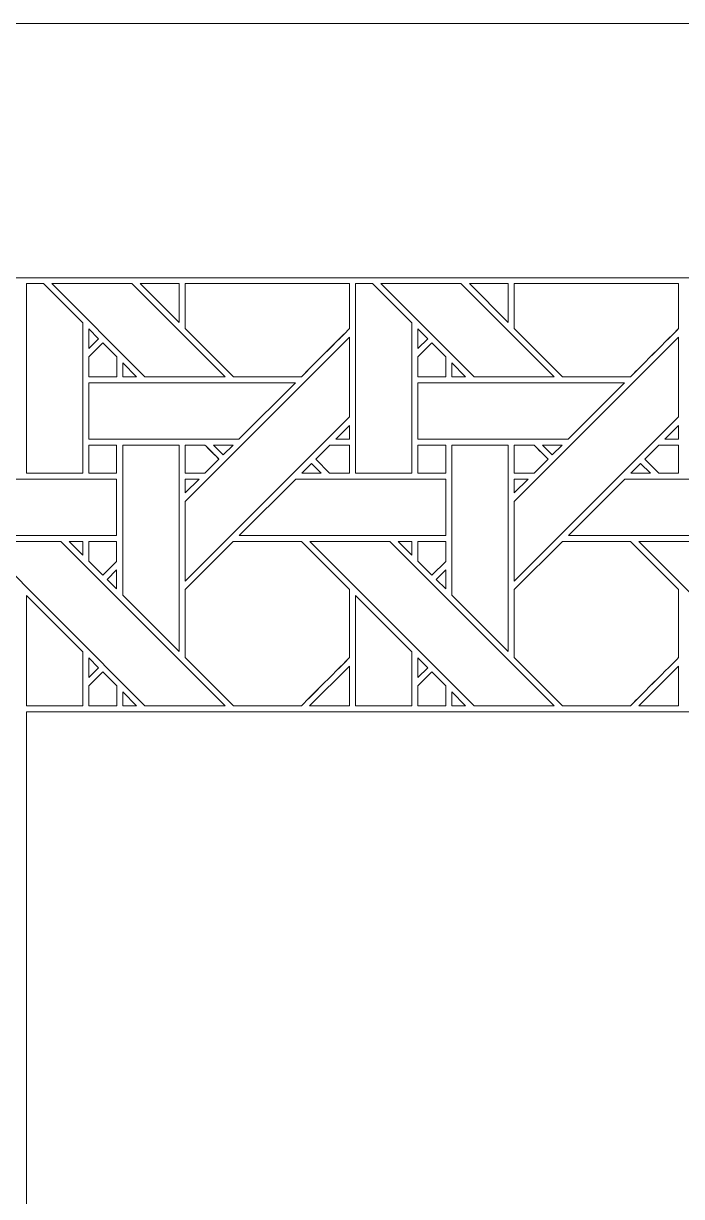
# Model space of a CAD drawing. Header units: inches. Extents: x 6.4 to 18.4, y 3.1 to 15.1.
# Drawn here: x 8.359 to 10.256, y 11.712 to 15.095 of the extents above; entities that cross this region are included whole.
import ezdxf

# ---------------------------------------------------------------- set-up
doc = ezdxf.new("R2010")
doc.units = ezdxf.units.IN
doc.header["$MEASUREMENT"] = 0
doc.layers.add('Design', color=7, linetype='Continuous', lineweight=0)

msp = doc.modelspace()

# ---------------------------------------------------------------- linework, layer by layer
at = {"layer": 'Design'}
for points, knots in [([(18.3821, 15.0948), (18.3821, 15.0948), (6.3829, 15.0948), (6.3829, 15.0948), (6.3829, 15.0948), (6.3829, 3.0948), (6.3829, 3.0948), (6.3829, 3.0948), (18.3829, 3.0948), (18.3829, 3.0948), (18.3829, 3.0948), (18.3829, 15.0948), (18.3829, 15.0948), (18.3829, 15.0948), (18.3821, 15.0948), (18.3821, 15.0948)], [0, 0, 0, 0, 1, 1, 1, 2, 2, 2, 3, 3, 3, 4, 4, 4, 5, 5, 5, 5]), ([(17.6485, 14.3611), (17.6485, 14.3611), (7.1165, 14.3611), (7.1165, 14.3611), (7.1165, 14.3611), (7.1165, 3.8284), (7.1165, 3.8284), (7.1165, 3.8284), (17.6492, 3.8284), (17.6492, 3.8284), (17.6492, 3.8284), (17.6492, 14.3611), (17.6492, 14.3611), (17.6492, 14.3611), (17.6485, 14.3611), (17.6485, 14.3611)], [0, 0, 0, 0, 1, 1, 1, 2, 2, 2, 3, 3, 3, 4, 4, 4, 5, 5, 5, 5]), ([(8.3676, 14.3448), (8.3676, 14.3448), (8.4169, 14.3448), (8.4169, 14.3448), (8.4169, 14.3448), (8.5303, 14.2317), (8.5303, 14.2317), (8.5303, 14.2317), (8.5303, 13.798), (8.5303, 13.798), (8.5303, 13.798), (8.3676, 13.798), (8.3676, 13.798), (8.3676, 13.798), (8.3676, 14.3448), (8.3676, 14.3448)], [0, 0, 0, 0, 1, 1, 1, 2, 2, 2, 3, 3, 3, 4, 4, 4, 5, 5, 5, 5]), ([(8.6718, 14.3448), (8.6718, 14.3448), (8.9405, 14.076), (8.9405, 14.076), (8.9405, 14.076), (8.7095, 14.076), (8.7095, 14.076), (8.7095, 14.076), (8.4408, 14.3448), (8.4408, 14.3448), (8.4408, 14.3448), (8.6718, 14.3448), (8.6718, 14.3448)], [0, 0, 0, 0, 1, 1, 1, 2, 2, 2, 3, 3, 3, 4, 4, 4, 4]), ([(8.8083, 14.3448), (8.8083, 14.3448), (8.8083, 14.2324), (8.8083, 14.2324), (8.8083, 14.2324), (8.696, 14.3448), (8.696, 14.3448), (8.696, 14.3448), (8.8083, 14.3448), (8.8083, 14.3448)], [0, 0, 0, 0, 1, 1, 1, 2, 2, 2, 3, 3, 3, 3]), ([(8.8255, 14.3448), (8.8255, 14.3448), (9.2991, 14.3448), (9.2991, 14.3448), (9.2991, 14.3448), (9.2991, 14.2148), (9.2991, 14.2148), (9.2813, 14.1969), (9.1694, 14.0851), (9.1604, 14.0761), (9.1604, 14.0761), (8.9647, 14.0761), (8.9647, 14.0761), (8.9647, 14.0761), (8.8255, 14.2153), (8.8255, 14.2153), (8.8255, 14.2153), (8.8255, 14.3448), (8.8255, 14.3448)], [0, 0, 0, 0, 1, 1, 1, 2, 2, 2, 3, 3, 3, 4, 4, 4, 5, 5, 5, 6, 6, 6, 6]), ([(8.8255, 14.3448), (8.8255, 14.3448), (9.2991, 14.3448), (9.2991, 14.3448), (9.2991, 14.3448), (9.2991, 14.2148), (9.2991, 14.2148), (9.281, 14.1966), (9.1692, 14.0849), (9.1604, 14.0761), (9.1604, 14.0761), (8.9647, 14.0761), (8.9647, 14.0761), (8.9647, 14.0761), (8.8255, 14.2153), (8.8255, 14.2153), (8.8255, 14.2153), (8.8255, 14.3448), (8.8255, 14.3448)], [0, 0, 0, 0, 1, 1, 1, 2, 2, 2, 3, 3, 3, 4, 4, 4, 5, 5, 5, 6, 6, 6, 6]), ([(9.3163, 14.3448), (9.3163, 14.3448), (9.3656, 14.3448), (9.3656, 14.3448), (9.3656, 14.3448), (9.4791, 14.2317), (9.4791, 14.2317), (9.4791, 14.2317), (9.4791, 13.798), (9.4791, 13.798), (9.4791, 13.798), (9.3163, 13.798), (9.3163, 13.798), (9.3163, 13.798), (9.3163, 14.3448), (9.3163, 14.3448)], [0, 0, 0, 0, 1, 1, 1, 2, 2, 2, 3, 3, 3, 4, 4, 4, 5, 5, 5, 5]), ([(9.6205, 14.3448), (9.6205, 14.3448), (9.8892, 14.076), (9.8892, 14.076), (9.8892, 14.076), (9.6582, 14.076), (9.6582, 14.076), (9.6582, 14.076), (9.3895, 14.3448), (9.3895, 14.3448), (9.3895, 14.3448), (9.6205, 14.3448), (9.6205, 14.3448)], [0, 0, 0, 0, 1, 1, 1, 2, 2, 2, 3, 3, 3, 4, 4, 4, 4]), ([(9.7571, 14.3448), (9.7571, 14.3448), (9.7571, 14.2324), (9.7571, 14.2324), (9.7571, 14.2324), (9.6448, 14.3448), (9.6448, 14.3448), (9.6448, 14.3448), (9.7571, 14.3448), (9.7571, 14.3448)], [0, 0, 0, 0, 1, 1, 1, 2, 2, 2, 3, 3, 3, 3]), ([(9.7742, 14.3448), (9.7742, 14.3448), (10.2478, 14.3448), (10.2478, 14.3448), (10.2478, 14.3448), (10.2478, 14.2148), (10.2478, 14.2148), (10.23, 14.1969), (10.1181, 14.0851), (10.1091, 14.0761), (10.1091, 14.0761), (9.9134, 14.0761), (9.9134, 14.0761), (9.9134, 14.0761), (9.7742, 14.2153), (9.7742, 14.2153), (9.7742, 14.2153), (9.7742, 14.3448), (9.7742, 14.3448)], [0, 0, 0, 0, 1, 1, 1, 2, 2, 2, 3, 3, 3, 4, 4, 4, 5, 5, 5, 6, 6, 6, 6]), ([(9.7742, 14.3448), (9.7742, 14.3448), (10.2478, 14.3448), (10.2478, 14.3448), (10.2478, 14.3448), (10.2478, 14.2148), (10.2478, 14.2148), (10.2298, 14.1966), (10.1179, 14.0849), (10.1091, 14.0761), (10.1091, 14.0761), (9.9134, 14.0761), (9.9134, 14.0761), (9.9134, 14.0761), (9.7742, 14.2153), (9.7742, 14.2153), (9.7742, 14.2153), (9.7742, 14.3448), (9.7742, 14.3448)], [0, 0, 0, 0, 1, 1, 1, 2, 2, 2, 3, 3, 3, 4, 4, 4, 5, 5, 5, 6, 6, 6, 6]), ([(8.5476, 14.1575), (8.5476, 14.1575), (8.5476, 14.2142), (8.5476, 14.2142), (8.5476, 14.2142), (8.5758, 14.1857), (8.5758, 14.1857), (8.5758, 14.1857), (8.5476, 14.1575), (8.5476, 14.1575)], [0, 0, 0, 0, 1, 1, 1, 2, 2, 2, 3, 3, 3, 3]), ([(9.4964, 14.1575), (9.4964, 14.1575), (9.4964, 14.2142), (9.4964, 14.2142), (9.4964, 14.2142), (9.5246, 14.1857), (9.5246, 14.1857), (9.5246, 14.1857), (9.4964, 14.1575), (9.4964, 14.1575)], [0, 0, 0, 0, 1, 1, 1, 2, 2, 2, 3, 3, 3, 3]), ([(8.5476, 14.1332), (8.5476, 14.1332), (8.5879, 14.1735), (8.5879, 14.1735), (8.5879, 14.1735), (8.6282, 14.1332), (8.6282, 14.1332), (8.6282, 14.1332), (8.6282, 14.0759), (8.6282, 14.0759), (8.6282, 14.0759), (8.5476, 14.0759), (8.5476, 14.0759), (8.5476, 14.0759), (8.5476, 14.1332), (8.5476, 14.1332)], [0, 0, 0, 0, 1, 1, 1, 2, 2, 2, 3, 3, 3, 4, 4, 4, 5, 5, 5, 5]), ([(8.5879, 14.1735), (8.5879, 14.1735), (8.6282, 14.1332), (8.6282, 14.1332), (8.6282, 14.1332), (8.6282, 14.0759), (8.6282, 14.0759), (8.6282, 14.0759), (8.5476, 14.0759), (8.5476, 14.0759), (8.5476, 14.0759), (8.5476, 14.1332), (8.5476, 14.1332), (8.5476, 14.1332), (8.5879, 14.1735), (8.5879, 14.1735)], [0, 0, 0, 0, 1, 1, 1, 2, 2, 2, 3, 3, 3, 4, 4, 4, 5, 5, 5, 5]), ([(9.2992, 13.9603), (9.2992, 13.9603), (8.8255, 13.4866), (8.8255, 13.4866), (8.8255, 13.4866), (8.8255, 13.7167), (8.8255, 13.7167), (8.8255, 13.7167), (9.2992, 14.1903), (9.2992, 14.1903), (9.2992, 14.1903), (9.2992, 13.9603), (9.2992, 13.9603)], [0, 0, 0, 0, 1, 1, 1, 2, 2, 2, 3, 3, 3, 4, 4, 4, 4]), ([(9.4963, 14.1332), (9.4963, 14.1332), (9.5367, 14.1735), (9.5367, 14.1735), (9.5367, 14.1735), (9.577, 14.1332), (9.577, 14.1332), (9.577, 14.1332), (9.577, 14.0759), (9.577, 14.0759), (9.577, 14.0759), (9.4963, 14.0759), (9.4963, 14.0759), (9.4963, 14.0759), (9.4963, 14.1332), (9.4963, 14.1332)], [0, 0, 0, 0, 1, 1, 1, 2, 2, 2, 3, 3, 3, 4, 4, 4, 5, 5, 5, 5]), ([(9.5367, 14.1735), (9.5367, 14.1735), (9.577, 14.1332), (9.577, 14.1332), (9.577, 14.1332), (9.577, 14.0759), (9.577, 14.0759), (9.577, 14.0759), (9.4963, 14.0759), (9.4963, 14.0759), (9.4963, 14.0759), (9.4963, 14.1332), (9.4963, 14.1332), (9.4963, 14.1332), (9.5367, 14.1735), (9.5367, 14.1735)], [0, 0, 0, 0, 1, 1, 1, 2, 2, 2, 3, 3, 3, 4, 4, 4, 5, 5, 5, 5]), ([(10.2479, 13.9603), (10.2479, 13.9603), (9.7742, 13.4866), (9.7742, 13.4866), (9.7742, 13.4866), (9.7742, 13.7167), (9.7742, 13.7167), (9.7742, 13.7167), (10.2479, 14.1903), (10.2479, 14.1903), (10.2479, 14.1903), (10.2479, 13.9603), (10.2479, 13.9603)], [0, 0, 0, 0, 1, 1, 1, 2, 2, 2, 3, 3, 3, 4, 4, 4, 4]), ([(8.6455, 14.076), (8.6455, 14.076), (8.6455, 14.1158), (8.6455, 14.1158), (8.6455, 14.1158), (8.6853, 14.076), (8.6853, 14.076), (8.6853, 14.076), (8.6455, 14.076), (8.6455, 14.076)], [0, 0, 0, 0, 1, 1, 1, 2, 2, 2, 3, 3, 3, 3]), ([(9.5943, 14.076), (9.5943, 14.076), (9.5943, 14.1158), (9.5943, 14.1158), (9.5943, 14.1158), (9.634, 14.076), (9.634, 14.076), (9.634, 14.076), (9.5943, 14.076), (9.5943, 14.076)], [0, 0, 0, 0, 1, 1, 1, 2, 2, 2, 3, 3, 3, 3]), ([(9.1433, 14.0588), (9.1433, 14.0588), (8.9806, 13.8961), (8.9806, 13.8961), (8.9806, 13.8961), (8.5476, 13.8961), (8.5476, 13.8961), (8.5476, 13.8961), (8.5476, 14.0588), (8.5476, 14.0588), (8.5476, 14.0588), (9.1433, 14.0588), (9.1433, 14.0588)], [0, 0, 0, 0, 1, 1, 1, 2, 2, 2, 3, 3, 3, 4, 4, 4, 4]), ([(10.0921, 14.0588), (10.0921, 14.0588), (9.9293, 13.8961), (9.9293, 13.8961), (9.9293, 13.8961), (9.4964, 13.8961), (9.4964, 13.8961), (9.4964, 13.8961), (9.4964, 14.0588), (9.4964, 14.0588), (9.4964, 14.0588), (10.0921, 14.0588), (10.0921, 14.0588)], [0, 0, 0, 0, 1, 1, 1, 2, 2, 2, 3, 3, 3, 4, 4, 4, 4]), ([(9.2992, 13.8961), (9.2992, 13.8961), (9.2594, 13.8961), (9.2594, 13.8961), (9.2594, 13.8961), (9.2992, 13.9359), (9.2992, 13.9359), (9.2992, 13.9359), (9.2992, 13.8961), (9.2992, 13.8961)], [0, 0, 0, 0, 1, 1, 1, 2, 2, 2, 3, 3, 3, 3]), ([(10.2479, 13.8961), (10.2479, 13.8961), (10.2081, 13.8961), (10.2081, 13.8961), (10.2081, 13.8961), (10.2479, 13.9359), (10.2479, 13.9359), (10.2479, 13.9359), (10.2479, 13.8961), (10.2479, 13.8961)], [0, 0, 0, 0, 1, 1, 1, 2, 2, 2, 3, 3, 3, 3]), ([(8.6278, 13.7981), (8.6278, 13.7981), (8.5476, 13.7981), (8.5476, 13.7981), (8.5476, 13.7981), (8.5476, 13.8789), (8.5476, 13.8789), (8.5476, 13.8789), (8.6278, 13.8789), (8.6278, 13.8789), (8.6278, 13.8789), (8.6278, 13.7981), (8.6278, 13.7981)], [0, 0, 0, 0, 1, 1, 1, 2, 2, 2, 3, 3, 3, 4, 4, 4, 4]), ([(8.6278, 13.8789), (8.6278, 13.8789), (8.6278, 13.7981), (8.6278, 13.7981), (8.6278, 13.7981), (8.5476, 13.7981), (8.5476, 13.7981), (8.5476, 13.7981), (8.5476, 13.8789), (8.5476, 13.8789), (8.5476, 13.8789), (8.6278, 13.8789), (8.6278, 13.8789)], [0, 0, 0, 0, 1, 1, 1, 2, 2, 2, 3, 3, 3, 4, 4, 4, 4]), ([(8.6454, 13.4466), (8.6454, 13.4466), (8.6454, 13.8788), (8.6454, 13.8788), (8.6454, 13.8788), (8.8083, 13.8788), (8.8083, 13.8788), (8.8083, 13.8788), (8.8083, 13.2837), (8.8083, 13.2837), (8.8083, 13.2837), (8.6454, 13.4466), (8.6454, 13.4466)], [0, 0, 0, 0, 1, 1, 1, 2, 2, 2, 3, 3, 3, 4, 4, 4, 4]), ([(8.8255, 13.8789), (8.8255, 13.8789), (8.8825, 13.8789), (8.8825, 13.8789), (8.8877, 13.8738), (8.9184, 13.8429), (8.9228, 13.8385), (8.9228, 13.8385), (8.8824, 13.7981), (8.8824, 13.7981), (8.8824, 13.7981), (8.8255, 13.7981), (8.8255, 13.7981), (8.8255, 13.7981), (8.8255, 13.8789), (8.8255, 13.8789)], [0, 0, 0, 0, 1, 1, 1, 2, 2, 2, 3, 3, 3, 4, 4, 4, 5, 5, 5, 5]), ([(8.8255, 13.7981), (8.8255, 13.7981), (8.8255, 13.8789), (8.8255, 13.8789), (8.8255, 13.8789), (8.8825, 13.8789), (8.8825, 13.8789), (8.8879, 13.8736), (8.9228, 13.8385), (8.9228, 13.8385), (8.9228, 13.8385), (8.8824, 13.7981), (8.8824, 13.7981), (8.8824, 13.7981), (8.8255, 13.7981), (8.8255, 13.7981)], [0, 0, 0, 0, 1, 1, 1, 2, 2, 2, 3, 3, 3, 4, 4, 4, 5, 5, 5, 5]), ([(8.9069, 13.8788), (8.9069, 13.8788), (8.9634, 13.8788), (8.9634, 13.8788), (8.9634, 13.8788), (8.9351, 13.8506), (8.9351, 13.8506), (8.9351, 13.8506), (8.9069, 13.8788), (8.9069, 13.8788)], [0, 0, 0, 0, 1, 1, 1, 2, 2, 2, 3, 3, 3, 3]), ([(9.2991, 13.7981), (9.2991, 13.7981), (9.242, 13.7981), (9.242, 13.7981), (9.242, 13.7981), (9.2017, 13.8385), (9.2017, 13.8385), (9.2017, 13.8385), (9.2421, 13.8789), (9.2421, 13.8789), (9.2421, 13.8789), (9.2991, 13.8789), (9.2991, 13.8789), (9.2991, 13.8789), (9.2991, 13.7981), (9.2991, 13.7981)], [0, 0, 0, 0, 1, 1, 1, 2, 2, 2, 3, 3, 3, 4, 4, 4, 5, 5, 5, 5]), ([(9.2017, 13.8385), (9.2017, 13.8385), (9.2421, 13.8789), (9.2421, 13.8789), (9.2421, 13.8789), (9.2991, 13.8789), (9.2991, 13.8789), (9.2991, 13.8789), (9.2991, 13.7981), (9.2991, 13.7981), (9.2991, 13.7981), (9.242, 13.7981), (9.242, 13.7981), (9.242, 13.7981), (9.2017, 13.8385), (9.2017, 13.8385)], [0, 0, 0, 0, 1, 1, 1, 2, 2, 2, 3, 3, 3, 4, 4, 4, 5, 5, 5, 5]), ([(9.4963, 13.8789), (9.4963, 13.8789), (9.5766, 13.8789), (9.5766, 13.8789), (9.5766, 13.8789), (9.5766, 13.7981), (9.5766, 13.7981), (9.5766, 13.7981), (9.4963, 13.7981), (9.4963, 13.7981), (9.4963, 13.7981), (9.4963, 13.8789), (9.4963, 13.8789)], [0, 0, 0, 0, 1, 1, 1, 2, 2, 2, 3, 3, 3, 4, 4, 4, 4]), ([(9.5766, 13.8789), (9.5766, 13.8789), (9.5766, 13.7981), (9.5766, 13.7981), (9.5766, 13.7981), (9.4963, 13.7981), (9.4963, 13.7981), (9.4963, 13.7981), (9.4963, 13.8789), (9.4963, 13.8789), (9.4963, 13.8789), (9.5766, 13.8789), (9.5766, 13.8789)], [0, 0, 0, 0, 1, 1, 1, 2, 2, 2, 3, 3, 3, 4, 4, 4, 4]), ([(9.5942, 13.4466), (9.5942, 13.4466), (9.5942, 13.8788), (9.5942, 13.8788), (9.5942, 13.8788), (9.7571, 13.8788), (9.7571, 13.8788), (9.7571, 13.8788), (9.7571, 13.2837), (9.7571, 13.2837), (9.7571, 13.2837), (9.5942, 13.4466), (9.5942, 13.4466)], [0, 0, 0, 0, 1, 1, 1, 2, 2, 2, 3, 3, 3, 4, 4, 4, 4]), ([(9.7742, 13.8789), (9.7742, 13.8789), (9.8313, 13.8789), (9.8313, 13.8789), (9.8364, 13.8738), (9.8672, 13.8429), (9.8716, 13.8385), (9.8716, 13.8385), (9.8312, 13.7981), (9.8312, 13.7981), (9.8312, 13.7981), (9.7742, 13.7981), (9.7742, 13.7981), (9.7742, 13.7981), (9.7742, 13.8789), (9.7742, 13.8789)], [0, 0, 0, 0, 1, 1, 1, 2, 2, 2, 3, 3, 3, 4, 4, 4, 5, 5, 5, 5]), ([(9.7742, 13.7981), (9.7742, 13.7981), (9.7742, 13.8789), (9.7742, 13.8789), (9.7742, 13.8789), (9.8313, 13.8789), (9.8313, 13.8789), (9.8366, 13.8735), (9.8716, 13.8385), (9.8716, 13.8385), (9.8716, 13.8385), (9.8312, 13.7981), (9.8312, 13.7981), (9.8312, 13.7981), (9.7742, 13.7981), (9.7742, 13.7981)], [0, 0, 0, 0, 1, 1, 1, 2, 2, 2, 3, 3, 3, 4, 4, 4, 5, 5, 5, 5]), ([(9.8556, 13.8788), (9.8556, 13.8788), (9.9121, 13.8788), (9.9121, 13.8788), (9.9121, 13.8788), (9.8838, 13.8506), (9.8838, 13.8506), (9.8838, 13.8506), (9.8556, 13.8788), (9.8556, 13.8788)], [0, 0, 0, 0, 1, 1, 1, 2, 2, 2, 3, 3, 3, 3]), ([(10.2479, 13.7981), (10.2479, 13.7981), (10.1907, 13.7981), (10.1907, 13.7981), (10.1907, 13.7981), (10.1504, 13.8385), (10.1504, 13.8385), (10.1504, 13.8385), (10.1908, 13.8789), (10.1908, 13.8789), (10.1908, 13.8789), (10.2479, 13.8789), (10.2479, 13.8789), (10.2479, 13.8789), (10.2479, 13.7981), (10.2479, 13.7981)], [0, 0, 0, 0, 1, 1, 1, 2, 2, 2, 3, 3, 3, 4, 4, 4, 5, 5, 5, 5]), ([(10.1504, 13.8385), (10.1504, 13.8385), (10.1908, 13.8789), (10.1908, 13.8789), (10.1908, 13.8789), (10.2479, 13.8789), (10.2479, 13.8789), (10.2479, 13.8789), (10.2479, 13.7981), (10.2479, 13.7981), (10.2479, 13.7981), (10.1907, 13.7981), (10.1907, 13.7981), (10.1907, 13.7981), (10.1504, 13.8385), (10.1504, 13.8385)], [0, 0, 0, 0, 1, 1, 1, 2, 2, 2, 3, 3, 3, 4, 4, 4, 5, 5, 5, 5]), ([(9.2178, 13.798), (9.2178, 13.798), (9.1613, 13.798), (9.1613, 13.798), (9.1613, 13.798), (9.1896, 13.8263), (9.1896, 13.8263), (9.1896, 13.8263), (9.2178, 13.798), (9.2178, 13.798)], [0, 0, 0, 0, 1, 1, 1, 2, 2, 2, 3, 3, 3, 3]), ([(10.1666, 13.798), (10.1666, 13.798), (10.11, 13.798), (10.11, 13.798), (10.11, 13.798), (10.1383, 13.8263), (10.1383, 13.8263), (10.1383, 13.8263), (10.1666, 13.798), (10.1666, 13.798)], [0, 0, 0, 0, 1, 1, 1, 2, 2, 2, 3, 3, 3, 3]), ([(8.6279, 13.7809), (8.6279, 13.7809), (8.6279, 13.6181), (8.6279, 13.6181), (8.6279, 13.6181), (8.0326, 13.6181), (8.0326, 13.6181), (8.0326, 13.6181), (8.1954, 13.7809), (8.1954, 13.7809), (8.1954, 13.7809), (8.6279, 13.7809), (8.6279, 13.7809)], [0, 0, 0, 0, 1, 1, 1, 2, 2, 2, 3, 3, 3, 4, 4, 4, 4]), ([(8.8653, 13.7809), (8.8653, 13.7809), (8.8255, 13.7411), (8.8255, 13.7411), (8.8255, 13.7411), (8.8255, 13.7809), (8.8255, 13.7809), (8.8255, 13.7809), (8.8653, 13.7809), (8.8653, 13.7809)], [0, 0, 0, 0, 1, 1, 1, 2, 2, 2, 3, 3, 3, 3]), ([(9.5766, 13.7809), (9.5766, 13.7809), (9.5766, 13.6181), (9.5766, 13.6181), (9.5766, 13.6181), (8.9813, 13.6181), (8.9813, 13.6181), (8.9813, 13.6181), (9.1442, 13.7809), (9.1442, 13.7809), (9.1442, 13.7809), (9.5766, 13.7809), (9.5766, 13.7809)], [0, 0, 0, 0, 1, 1, 1, 2, 2, 2, 3, 3, 3, 4, 4, 4, 4]), ([(9.814, 13.7809), (9.814, 13.7809), (9.7742, 13.7411), (9.7742, 13.7411), (9.7742, 13.7411), (9.7742, 13.7809), (9.7742, 13.7809), (9.7742, 13.7809), (9.814, 13.7809), (9.814, 13.7809)], [0, 0, 0, 0, 1, 1, 1, 2, 2, 2, 3, 3, 3, 3]), ([(10.5253, 13.7809), (10.5253, 13.7809), (10.5253, 13.6181), (10.5253, 13.6181), (10.5253, 13.6181), (9.9301, 13.6181), (9.9301, 13.6181), (9.9301, 13.6181), (10.0929, 13.7809), (10.0929, 13.7809), (10.0929, 13.7809), (10.5253, 13.7809), (10.5253, 13.7809)], [0, 0, 0, 0, 1, 1, 1, 2, 2, 2, 3, 3, 3, 4, 4, 4, 4]), ([(8.9405, 13.1273), (8.9405, 13.1273), (8.7095, 13.1273), (8.7095, 13.1273), (8.7095, 13.1273), (8.2359, 13.601), (8.2359, 13.601), (8.2359, 13.601), (8.4669, 13.601), (8.4669, 13.601), (8.4669, 13.601), (8.9405, 13.1273), (8.9405, 13.1273)], [0, 0, 0, 0, 1, 1, 1, 2, 2, 2, 3, 3, 3, 4, 4, 4, 4]), ([(8.491, 13.601), (8.491, 13.601), (8.5304, 13.601), (8.5304, 13.601), (8.5304, 13.601), (8.5304, 13.5611), (8.5304, 13.5611), (8.5304, 13.5611), (8.491, 13.601), (8.491, 13.601)], [0, 0, 0, 0, 1, 1, 1, 2, 2, 2, 3, 3, 3, 3]), ([(8.5476, 13.601), (8.5476, 13.601), (8.6278, 13.601), (8.6278, 13.601), (8.6278, 13.601), (8.6278, 13.5434), (8.6278, 13.5434), (8.6278, 13.5434), (8.5879, 13.5035), (8.5879, 13.5035), (8.5879, 13.5035), (8.5476, 13.5438), (8.5476, 13.5438), (8.5476, 13.5438), (8.5476, 13.601), (8.5476, 13.601)], [0, 0, 0, 0, 1, 1, 1, 2, 2, 2, 3, 3, 3, 4, 4, 4, 5, 5, 5, 5]), ([(8.6278, 13.5434), (8.6278, 13.5434), (8.5879, 13.5035), (8.5879, 13.5035), (8.5879, 13.5035), (8.5476, 13.5438), (8.5476, 13.5438), (8.5476, 13.5438), (8.5476, 13.601), (8.5476, 13.601), (8.5476, 13.601), (8.6278, 13.601), (8.6278, 13.601), (8.6278, 13.601), (8.6278, 13.5434), (8.6278, 13.5434)], [0, 0, 0, 0, 1, 1, 1, 2, 2, 2, 3, 3, 3, 4, 4, 4, 5, 5, 5, 5]), ([(8.8255, 13.4623), (8.8255, 13.4623), (8.9642, 13.601), (8.9642, 13.601), (8.9642, 13.601), (9.1604, 13.601), (9.1604, 13.601), (9.1604, 13.601), (9.2991, 13.4623), (9.2991, 13.4623), (9.2991, 13.4623), (9.2991, 13.2661), (9.2991, 13.2661), (9.2813, 13.2481), (9.1694, 13.1364), (9.1604, 13.1274), (9.1604, 13.1274), (8.9647, 13.1274), (8.9647, 13.1274), (8.9647, 13.1274), (8.8255, 13.2666), (8.8255, 13.2666), (8.8255, 13.2666), (8.8255, 13.4623), (8.8255, 13.4623)], [0, 0, 0, 0, 1, 1, 1, 2, 2, 2, 3, 3, 3, 4, 4, 4, 5, 5, 5, 6, 6, 6, 7, 7, 7, 8, 8, 8, 8]), ([(9.1604, 13.601), (9.1604, 13.601), (9.2991, 13.4623), (9.2991, 13.4623), (9.2991, 13.4623), (9.2991, 13.2661), (9.2991, 13.2661), (9.2815, 13.2483), (9.1695, 13.1365), (9.1604, 13.1274), (9.1604, 13.1274), (8.9647, 13.1274), (8.9647, 13.1274), (8.9647, 13.1274), (8.8255, 13.2666), (8.8255, 13.2666), (8.8255, 13.2666), (8.8255, 13.4623), (8.8255, 13.4623), (8.8255, 13.4623), (8.9642, 13.601), (8.9642, 13.601), (8.9642, 13.601), (9.1604, 13.601), (9.1604, 13.601)], [0, 0, 0, 0, 1, 1, 1, 2, 2, 2, 3, 3, 3, 4, 4, 4, 5, 5, 5, 6, 6, 6, 7, 7, 7, 8, 8, 8, 8]), ([(9.8892, 13.1273), (9.8892, 13.1273), (9.6582, 13.1273), (9.6582, 13.1273), (9.6582, 13.1273), (9.1846, 13.601), (9.1846, 13.601), (9.1846, 13.601), (9.4156, 13.601), (9.4156, 13.601), (9.4156, 13.601), (9.8892, 13.1273), (9.8892, 13.1273)], [0, 0, 0, 0, 1, 1, 1, 2, 2, 2, 3, 3, 3, 4, 4, 4, 4]), ([(9.4397, 13.601), (9.4397, 13.601), (9.4791, 13.601), (9.4791, 13.601), (9.4791, 13.601), (9.4791, 13.5611), (9.4791, 13.5611), (9.4791, 13.5611), (9.4397, 13.601), (9.4397, 13.601)], [0, 0, 0, 0, 1, 1, 1, 2, 2, 2, 3, 3, 3, 3]), ([(9.4963, 13.601), (9.4963, 13.601), (9.5766, 13.601), (9.5766, 13.601), (9.5766, 13.601), (9.5766, 13.5434), (9.5766, 13.5434), (9.5766, 13.5434), (9.5366, 13.5035), (9.5366, 13.5035), (9.5366, 13.5035), (9.4963, 13.5438), (9.4963, 13.5438), (9.4963, 13.5438), (9.4963, 13.601), (9.4963, 13.601)], [0, 0, 0, 0, 1, 1, 1, 2, 2, 2, 3, 3, 3, 4, 4, 4, 5, 5, 5, 5]), ([(9.5766, 13.5434), (9.5766, 13.5434), (9.5366, 13.5035), (9.5366, 13.5035), (9.5366, 13.5035), (9.4963, 13.5438), (9.4963, 13.5438), (9.4963, 13.5438), (9.4963, 13.601), (9.4963, 13.601), (9.4963, 13.601), (9.5766, 13.601), (9.5766, 13.601), (9.5766, 13.601), (9.5766, 13.5434), (9.5766, 13.5434)], [0, 0, 0, 0, 1, 1, 1, 2, 2, 2, 3, 3, 3, 4, 4, 4, 5, 5, 5, 5]), ([(9.7742, 13.4623), (9.7742, 13.4623), (9.9129, 13.601), (9.9129, 13.601), (9.9129, 13.601), (10.1091, 13.601), (10.1091, 13.601), (10.1091, 13.601), (10.2478, 13.4623), (10.2478, 13.4623), (10.2478, 13.4623), (10.2478, 13.2661), (10.2478, 13.2661), (10.23, 13.2481), (10.1181, 13.1364), (10.1091, 13.1274), (10.1091, 13.1274), (9.9134, 13.1274), (9.9134, 13.1274), (9.9134, 13.1274), (9.7742, 13.2666), (9.7742, 13.2666), (9.7742, 13.2666), (9.7742, 13.4623), (9.7742, 13.4623)], [0, 0, 0, 0, 1, 1, 1, 2, 2, 2, 3, 3, 3, 4, 4, 4, 5, 5, 5, 6, 6, 6, 7, 7, 7, 8, 8, 8, 8]), ([(10.1091, 13.601), (10.1091, 13.601), (10.2478, 13.4623), (10.2478, 13.4623), (10.2478, 13.4623), (10.2478, 13.2661), (10.2478, 13.2661), (10.23, 13.248), (10.118, 13.1363), (10.1091, 13.1274), (10.1091, 13.1274), (9.9134, 13.1274), (9.9134, 13.1274), (9.9134, 13.1274), (9.7742, 13.2666), (9.7742, 13.2666), (9.7742, 13.2666), (9.7742, 13.4623), (9.7742, 13.4623), (9.7742, 13.4623), (9.9129, 13.601), (9.9129, 13.601), (9.9129, 13.601), (10.1091, 13.601), (10.1091, 13.601)], [0, 0, 0, 0, 1, 1, 1, 2, 2, 2, 3, 3, 3, 4, 4, 4, 5, 5, 5, 6, 6, 6, 7, 7, 7, 8, 8, 8, 8]), ([(10.838, 13.1273), (10.838, 13.1273), (10.6069, 13.1273), (10.6069, 13.1273), (10.6069, 13.1273), (10.1334, 13.601), (10.1334, 13.601), (10.1334, 13.601), (10.3643, 13.601), (10.3643, 13.601), (10.3643, 13.601), (10.838, 13.1273), (10.838, 13.1273)], [0, 0, 0, 0, 1, 1, 1, 2, 2, 2, 3, 3, 3, 4, 4, 4, 4]), ([(8.6279, 13.5191), (8.6279, 13.5191), (8.6279, 13.464), (8.6279, 13.464), (8.6279, 13.464), (8.6001, 13.4913), (8.6001, 13.4913), (8.6001, 13.4913), (8.6279, 13.5191), (8.6279, 13.5191)], [0, 0, 0, 0, 1, 1, 1, 2, 2, 2, 3, 3, 3, 3]), ([(9.5766, 13.5191), (9.5766, 13.5191), (9.5766, 13.464), (9.5766, 13.464), (9.5766, 13.464), (9.5488, 13.4913), (9.5488, 13.4913), (9.5488, 13.4913), (9.5766, 13.5191), (9.5766, 13.5191)], [0, 0, 0, 0, 1, 1, 1, 2, 2, 2, 3, 3, 3, 3]), ([(8.3676, 13.1267), (8.3676, 13.1267), (8.3676, 13.4452), (8.3676, 13.4452), (8.3676, 13.4452), (8.5303, 13.283), (8.5303, 13.283), (8.5303, 13.283), (8.5303, 13.1267), (8.5303, 13.1267), (8.5303, 13.1267), (8.3676, 13.1267), (8.3676, 13.1267)], [0, 0, 0, 0, 1, 1, 1, 2, 2, 2, 3, 3, 3, 4, 4, 4, 4]), ([(9.3163, 13.1267), (9.3163, 13.1267), (9.3163, 13.4452), (9.3163, 13.4452), (9.3163, 13.4452), (9.4791, 13.283), (9.4791, 13.283), (9.4791, 13.283), (9.4791, 13.1267), (9.4791, 13.1267), (9.4791, 13.1267), (9.3163, 13.1267), (9.3163, 13.1267)], [0, 0, 0, 0, 1, 1, 1, 2, 2, 2, 3, 3, 3, 4, 4, 4, 4]), ([(8.5476, 13.2088), (8.5476, 13.2088), (8.5476, 13.2655), (8.5476, 13.2655), (8.5476, 13.2655), (8.5758, 13.2369), (8.5758, 13.2369), (8.5758, 13.2369), (8.5476, 13.2088), (8.5476, 13.2088)], [0, 0, 0, 0, 1, 1, 1, 2, 2, 2, 3, 3, 3, 3]), ([(9.4964, 13.2088), (9.4964, 13.2088), (9.4964, 13.2655), (9.4964, 13.2655), (9.4964, 13.2655), (9.5246, 13.2369), (9.5246, 13.2369), (9.5246, 13.2369), (9.4964, 13.2088), (9.4964, 13.2088)], [0, 0, 0, 0, 1, 1, 1, 2, 2, 2, 3, 3, 3, 3]), ([(9.2992, 13.1267), (9.2992, 13.1267), (9.1843, 13.1267), (9.1843, 13.1267), (9.1843, 13.1267), (9.2992, 13.2416), (9.2992, 13.2416), (9.2992, 13.2416), (9.2992, 13.1267), (9.2992, 13.1267)], [0, 0, 0, 0, 1, 1, 1, 2, 2, 2, 3, 3, 3, 3]), ([(10.2479, 13.1267), (10.2479, 13.1267), (10.133, 13.1267), (10.133, 13.1267), (10.133, 13.1267), (10.2479, 13.2416), (10.2479, 13.2416), (10.2479, 13.2416), (10.2479, 13.1267), (10.2479, 13.1267)], [0, 0, 0, 0, 1, 1, 1, 2, 2, 2, 3, 3, 3, 3]), ([(8.6282, 13.1844), (8.6282, 13.1844), (8.6282, 13.1271), (8.6282, 13.1271), (8.6282, 13.1271), (8.5476, 13.1271), (8.5476, 13.1271), (8.5476, 13.1271), (8.5476, 13.1844), (8.5476, 13.1844), (8.5476, 13.1844), (8.5879, 13.2247), (8.5879, 13.2247), (8.5879, 13.2247), (8.6282, 13.1844), (8.6282, 13.1844)], [0, 0, 0, 0, 1, 1, 1, 2, 2, 2, 3, 3, 3, 4, 4, 4, 5, 5, 5, 5]), ([(8.5879, 13.2247), (8.5879, 13.2247), (8.6282, 13.1844), (8.6282, 13.1844), (8.6282, 13.1844), (8.6282, 13.1271), (8.6282, 13.1271), (8.6282, 13.1271), (8.5476, 13.1271), (8.5476, 13.1271), (8.5476, 13.1271), (8.5476, 13.1844), (8.5476, 13.1844), (8.5476, 13.1844), (8.5879, 13.2247), (8.5879, 13.2247)], [0, 0, 0, 0, 1, 1, 1, 2, 2, 2, 3, 3, 3, 4, 4, 4, 5, 5, 5, 5]), ([(9.4963, 13.1271), (9.4963, 13.1271), (9.4963, 13.1844), (9.4963, 13.1844), (9.4963, 13.1844), (9.5367, 13.2247), (9.5367, 13.2247), (9.5367, 13.2247), (9.577, 13.1844), (9.577, 13.1844), (9.577, 13.1844), (9.577, 13.1271), (9.577, 13.1271), (9.577, 13.1271), (9.4963, 13.1271), (9.4963, 13.1271)], [0, 0, 0, 0, 1, 1, 1, 2, 2, 2, 3, 3, 3, 4, 4, 4, 5, 5, 5, 5]), ([(9.5367, 13.2247), (9.5367, 13.2247), (9.577, 13.1844), (9.577, 13.1844), (9.577, 13.1844), (9.577, 13.1271), (9.577, 13.1271), (9.577, 13.1271), (9.4963, 13.1271), (9.4963, 13.1271), (9.4963, 13.1271), (9.4963, 13.1844), (9.4963, 13.1844), (9.4963, 13.1844), (9.5367, 13.2247), (9.5367, 13.2247)], [0, 0, 0, 0, 1, 1, 1, 2, 2, 2, 3, 3, 3, 4, 4, 4, 5, 5, 5, 5]), ([(8.6455, 13.1273), (8.6455, 13.1273), (8.6455, 13.1671), (8.6455, 13.1671), (8.6455, 13.1671), (8.6853, 13.1273), (8.6853, 13.1273), (8.6853, 13.1273), (8.6455, 13.1273), (8.6455, 13.1273)], [0, 0, 0, 0, 1, 1, 1, 2, 2, 2, 3, 3, 3, 3]), ([(9.5943, 13.1273), (9.5943, 13.1273), (9.5943, 13.1671), (9.5943, 13.1671), (9.5943, 13.1671), (9.634, 13.1273), (9.634, 13.1273), (9.634, 13.1273), (9.5943, 13.1273), (9.5943, 13.1273)], [0, 0, 0, 0, 1, 1, 1, 2, 2, 2, 3, 3, 3, 3]), ([(8.3676, 5.0795), (8.3676, 5.0795), (8.3676, 13.1101), (8.3676, 13.1101), (8.3676, 13.1101), (16.3981, 13.1101), (16.3981, 13.1101), (16.3981, 13.1101), (16.3981, 5.0795), (16.3981, 5.0795), (16.3981, 5.0795), (8.3676, 5.0795), (8.3676, 5.0795)], [0, 0, 0, 0, 1, 1, 1, 2, 2, 2, 3, 3, 3, 4, 4, 4, 4])]:
    msp.add_open_spline(points, degree=3, knots=knots, dxfattribs=at)

doc.saveas('drawing.dxf')
